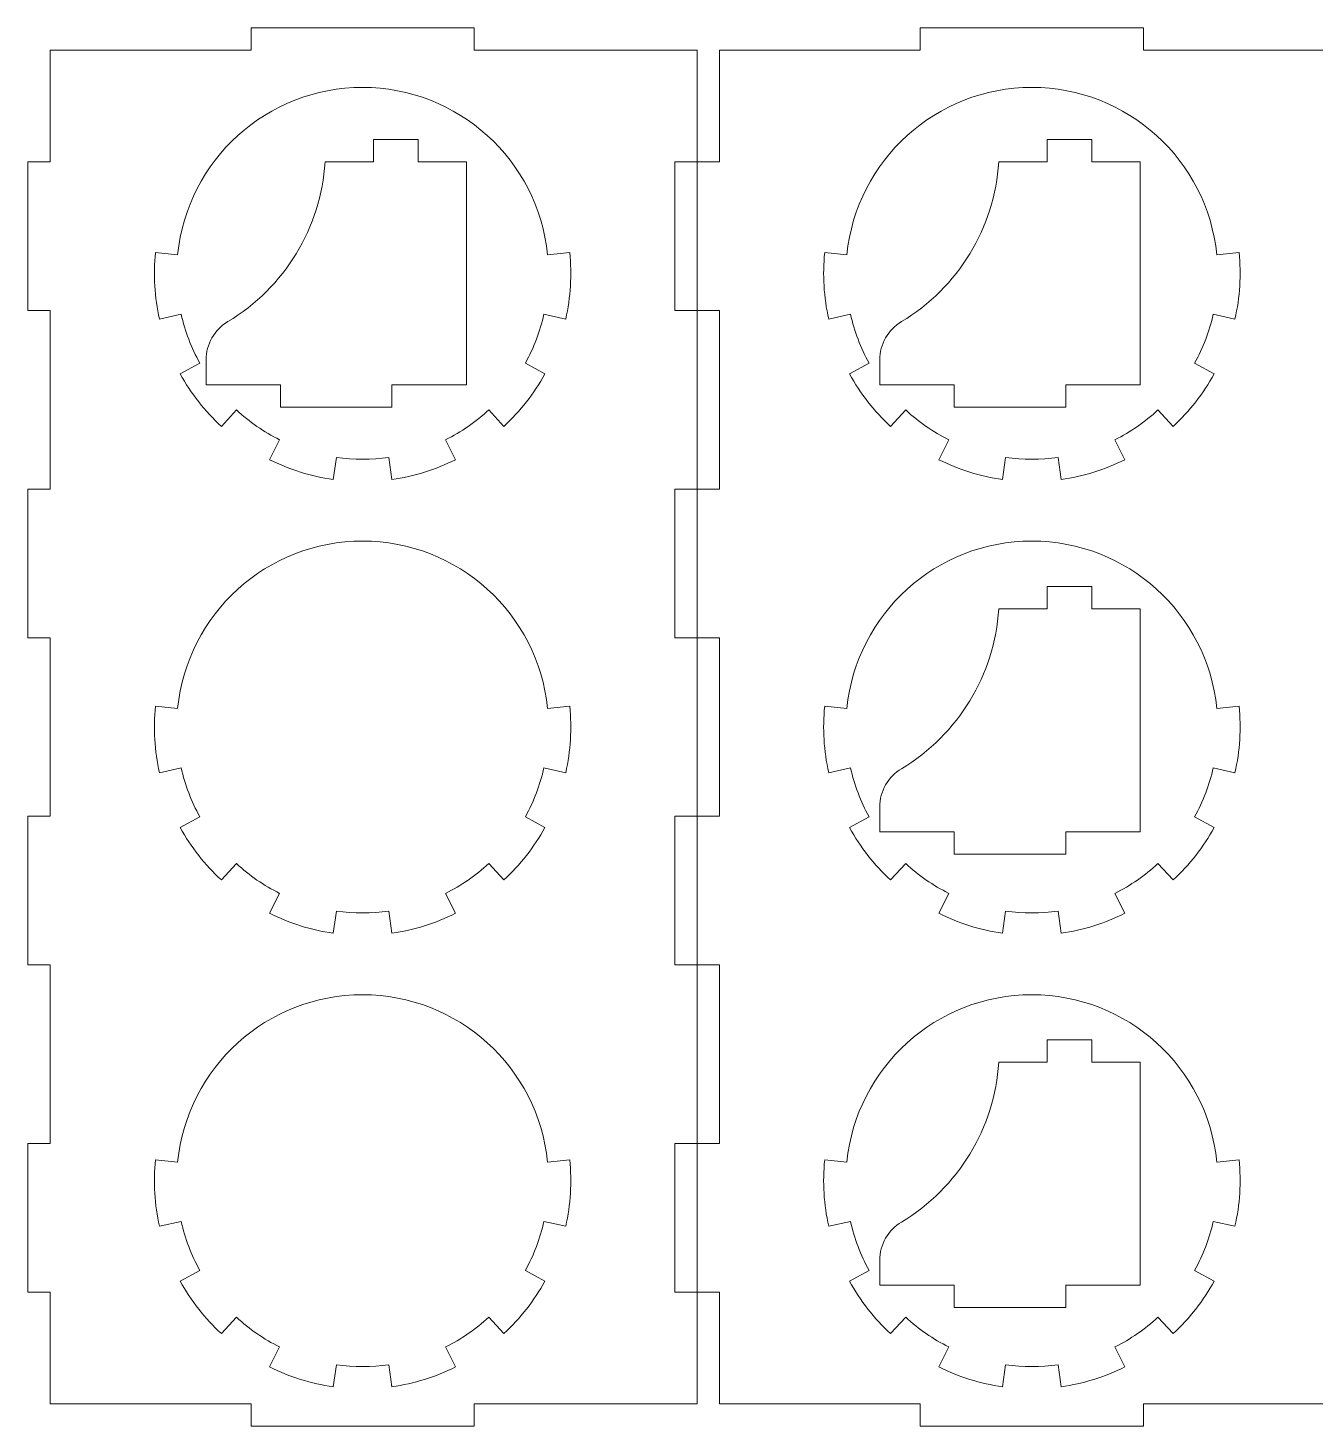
# Model space of a CAD drawing. Header units: millimetres. Extents: x -297 to 399, y -331 to 222.
# Drawn here: x -297 to -123.9, y 30.6 to 218.6 of the extents above; entities that cross this region are included whole.
import ezdxf

# ---------------------------------------------------------------- set-up
doc = ezdxf.new("R2010")
doc.units = ezdxf.units.MM
doc.header["$MEASUREMENT"] = 0
doc.layers.add('Layer 1', color=7, linetype='Continuous')

msp = doc.modelspace()

# ---------------------------------------------------------------- linework, layer by layer
at = {"layer": 'Layer 1', "color": 250, "lineweight": 20}
for points, knots in [([(-297.0028, 200.6406), (-297.0028, 200.6406), (-297.0028, 180.6406), (-297.0028, 180.6406), (-297.0028, 180.6406), (-297.0028, 180.6406), (-294.0028, 180.6406), (-294.0028, 180.6406), (-294.0028, 180.6406), (-294.0028, 180.6406), (-294.0028, 156.6406), (-294.0028, 156.6406), (-294.0028, 156.6406), (-294.0028, 156.6406), (-297.0028, 156.6406), (-297.0028, 156.6406), (-297.0028, 156.6406), (-297.0028, 156.6406), (-297.0028, 136.6406), (-297.0028, 136.6406), (-297.0028, 136.6406), (-297.0028, 136.6406), (-294.0028, 136.6406), (-294.0028, 136.6406), (-294.0028, 136.6406), (-294.0028, 136.6406), (-294.0028, 112.6406), (-294.0028, 112.6406), (-294.0028, 112.6406), (-294.0028, 112.6406), (-297.0028, 112.6406), (-297.0028, 112.6406), (-297.0028, 112.6406), (-297.0028, 112.6406), (-297.0028, 92.6406), (-297.0028, 92.6406), (-297.0028, 92.6406), (-297.0028, 92.6406), (-294.0028, 92.6406), (-294.0028, 92.6406), (-294.0028, 92.6406), (-294.0028, 92.6406), (-294.0028, 68.6406), (-294.0028, 68.6406), (-294.0028, 68.6406), (-294.0028, 68.6406), (-297.0028, 68.6406), (-297.0028, 68.6406), (-297.0028, 68.6406), (-297.0028, 68.6406), (-297.0028, 48.6406), (-297.0028, 48.6406), (-297.0028, 48.6406), (-297.0028, 48.6406), (-294.0028, 48.6406), (-294.0028, 48.6406), (-294.0028, 48.6406), (-294.0028, 48.6406), (-294.0028, 33.6406), (-294.0028, 33.6406), (-294.0028, 33.6406), (-294.0028, 33.6406), (-267.0028, 33.6406), (-267.0028, 33.6406), (-267.0028, 33.6406), (-267.0028, 33.6406), (-267.0028, 30.6406), (-267.0028, 30.6406), (-267.0028, 30.6406), (-267.0028, 30.6406), (-237.0028, 30.6406), (-237.0028, 30.6406), (-237.0028, 30.6406), (-237.0028, 30.6406), (-237.0028, 33.6406), (-237.0028, 33.6406), (-237.0028, 33.6406), (-237.0028, 33.6406), (-207.0028, 33.6406), (-207.0028, 33.6406), (-207.0028, 33.6406), (-207.0028, 33.6406), (-207.0028, 48.6406), (-207.0028, 48.6406), (-207.0028, 48.6406), (-207.0028, 48.6406), (-210.0028, 48.6406), (-210.0028, 48.6406), (-210.0028, 48.6406), (-210.0028, 48.6406), (-210.0028, 68.6406), (-210.0028, 68.6406), (-210.0028, 68.6406), (-210.0028, 68.6406), (-207.0028, 68.6406), (-207.0028, 68.6406), (-207.0028, 68.6406), (-207.0028, 68.6406), (-207.0028, 92.6406), (-207.0028, 92.6406), (-207.0028, 92.6406), (-207.0028, 92.6406), (-210.0028, 92.6406), (-210.0028, 92.6406), (-210.0028, 92.6406), (-210.0028, 92.6406), (-210.0028, 112.6406), (-210.0028, 112.6406), (-210.0028, 112.6406), (-210.0028, 112.6406), (-207.0028, 112.6406), (-207.0028, 112.6406), (-207.0028, 112.6406), (-207.0028, 112.6406), (-207.0028, 136.6406), (-207.0028, 136.6406), (-207.0028, 136.6406), (-207.0028, 136.6406), (-210.0028, 136.6406), (-210.0028, 136.6406), (-210.0028, 136.6406), (-210.0028, 136.6406), (-210.0028, 156.6406), (-210.0028, 156.6406), (-210.0028, 156.6406), (-210.0028, 156.6406), (-207.0028, 156.6406), (-207.0028, 156.6406), (-207.0028, 156.6406), (-207.0028, 156.6406), (-207.0028, 180.6406), (-207.0028, 180.6406), (-207.0028, 180.6406), (-207.0028, 180.6406), (-210.0028, 180.6406), (-210.0028, 180.6406), (-210.0028, 180.6406), (-210.0028, 180.6406), (-210.0028, 200.6406), (-210.0028, 200.6406), (-210.0028, 200.6406), (-210.0028, 200.6406), (-207.0028, 200.6406), (-207.0028, 200.6406), (-207.0028, 200.6406), (-207.0028, 200.6406), (-207.0028, 215.6406), (-207.0028, 215.6406), (-207.0028, 215.6406), (-207.0028, 215.6406), (-237.0028, 215.6406), (-237.0028, 215.6406), (-237.0028, 215.6406), (-237.0028, 215.6406), (-237.0028, 218.6406), (-237.0028, 218.6406), (-237.0028, 218.6406), (-237.0028, 218.6406), (-267.0028, 218.6406), (-267.0028, 218.6406), (-267.0028, 218.6406), (-267.0028, 218.6406), (-267.0028, 215.6406), (-267.0028, 215.6406), (-267.0028, 215.6406), (-267.0028, 215.6406), (-294.0028, 215.6406), (-294.0028, 215.6406), (-294.0028, 215.6406), (-294.0028, 215.6406), (-294.0028, 200.6406), (-294.0028, 200.6406), (-294.0028, 200.6406), (-294.0028, 200.6406), (-297.0028, 200.6406), (-297.0028, 200.6406)], [0, 0, 0, 0, 0.02222222, 0.02222222, 0.02222222, 0.02222222, 0.04444444, 0.04444444, 0.04444444, 0.04444444, 0.06666667, 0.06666667, 0.06666667, 0.06666667, 0.08888889, 0.08888889, 0.08888889, 0.08888889, 0.11111111, 0.11111111, 0.11111111, 0.11111111, 0.13333333, 0.13333333, 0.13333333, 0.13333333, 0.15555556, 0.15555556, 0.15555556, 0.15555556, 0.17777778, 0.17777778, 0.17777778, 0.17777778, 0.2, 0.2, 0.2, 0.2, 0.22222222, 0.22222222, 0.22222222, 0.22222222, 0.24444444, 0.24444444, 0.24444444, 0.24444444, 0.26666667, 0.26666667, 0.26666667, 0.26666667, 0.28888889, 0.28888889, 0.28888889, 0.28888889, 0.31111111, 0.31111111, 0.31111111, 0.31111111, 0.33333333, 0.33333333, 0.33333333, 0.33333333, 0.35555556, 0.35555556, 0.35555556, 0.35555556, 0.37777778, 0.37777778, 0.37777778, 0.37777778, 0.4, 0.4, 0.4, 0.4, 0.42222222, 0.42222222, 0.42222222, 0.42222222, 0.44444444, 0.44444444, 0.44444444, 0.44444444, 0.46666667, 0.46666667, 0.46666667, 0.46666667, 0.48888889, 0.48888889, 0.48888889, 0.48888889, 0.51111111, 0.51111111, 0.51111111, 0.51111111, 0.53333333, 0.53333333, 0.53333333, 0.53333333, 0.55555556, 0.55555556, 0.55555556, 0.55555556, 0.57777778, 0.57777778, 0.57777778, 0.57777778, 0.6, 0.6, 0.6, 0.6, 0.62222222, 0.62222222, 0.62222222, 0.62222222, 0.64444444, 0.64444444, 0.64444444, 0.64444444, 0.66666667, 0.66666667, 0.66666667, 0.66666667, 0.68888889, 0.68888889, 0.68888889, 0.68888889, 0.71111111, 0.71111111, 0.71111111, 0.71111111, 0.73333333, 0.73333333, 0.73333333, 0.73333333, 0.75555556, 0.75555556, 0.75555556, 0.75555556, 0.77777778, 0.77777778, 0.77777778, 0.77777778, 0.8, 0.8, 0.8, 0.8, 0.82222222, 0.82222222, 0.82222222, 0.82222222, 0.84444444, 0.84444444, 0.84444444, 0.84444444, 0.86666667, 0.86666667, 0.86666667, 0.86666667, 0.88888889, 0.88888889, 0.88888889, 0.88888889, 0.91111111, 0.91111111, 0.91111111, 0.91111111, 0.93333333, 0.93333333, 0.93333333, 0.93333333, 0.95555556, 0.95555556, 0.95555556, 0.95555556, 1, 1, 1, 1]), ([(-207.0028, 200.6406), (-207.0028, 200.6406), (-207.0028, 180.6406), (-207.0028, 180.6406), (-207.0028, 180.6406), (-207.0028, 180.6406), (-204.0028, 180.6406), (-204.0028, 180.6406), (-204.0028, 180.6406), (-204.0028, 180.6406), (-204.0028, 156.6406), (-204.0028, 156.6406), (-204.0028, 156.6406), (-204.0028, 156.6406), (-207.0028, 156.6406), (-207.0028, 156.6406), (-207.0028, 156.6406), (-207.0028, 156.6406), (-207.0028, 136.6406), (-207.0028, 136.6406), (-207.0028, 136.6406), (-207.0028, 136.6406), (-204.0028, 136.6406), (-204.0028, 136.6406), (-204.0028, 136.6406), (-204.0028, 136.6406), (-204.0028, 112.6406), (-204.0028, 112.6406), (-204.0028, 112.6406), (-204.0028, 112.6406), (-207.0028, 112.6406), (-207.0028, 112.6406), (-207.0028, 112.6406), (-207.0028, 112.6406), (-207.0028, 92.6406), (-207.0028, 92.6406), (-207.0028, 92.6406), (-207.0028, 92.6406), (-204.0028, 92.6406), (-204.0028, 92.6406), (-204.0028, 92.6406), (-204.0028, 92.6406), (-204.0028, 68.6406), (-204.0028, 68.6406), (-204.0028, 68.6406), (-204.0028, 68.6406), (-207.0028, 68.6406), (-207.0028, 68.6406), (-207.0028, 68.6406), (-207.0028, 68.6406), (-207.0028, 48.6406), (-207.0028, 48.6406), (-207.0028, 48.6406), (-207.0028, 48.6406), (-204.0028, 48.6406), (-204.0028, 48.6406), (-204.0028, 48.6406), (-204.0028, 48.6406), (-204.0028, 33.6406), (-204.0028, 33.6406), (-204.0028, 33.6406), (-204.0028, 33.6406), (-177.0028, 33.6406), (-177.0028, 33.6406), (-177.0028, 33.6406), (-177.0028, 33.6406), (-177.0028, 30.6406), (-177.0028, 30.6406), (-177.0028, 30.6406), (-177.0028, 30.6406), (-147.0028, 30.6406), (-147.0028, 30.6406), (-147.0028, 30.6406), (-147.0028, 30.6406), (-147.0028, 33.6406), (-147.0028, 33.6406), (-147.0028, 33.6406), (-147.0028, 33.6406), (-117.0028, 33.6406), (-117.0028, 33.6406), (-117.0028, 33.6406), (-117.0028, 33.6406), (-117.0028, 48.6406), (-117.0028, 48.6406), (-117.0028, 48.6406), (-117.0028, 48.6406), (-120.0028, 48.6406), (-120.0028, 48.6406), (-120.0028, 48.6406), (-120.0028, 48.6406), (-120.0028, 68.6406), (-120.0028, 68.6406), (-120.0028, 68.6406), (-120.0028, 68.6406), (-117.0028, 68.6406), (-117.0028, 68.6406), (-117.0028, 68.6406), (-117.0028, 68.6406), (-117.0028, 92.6406), (-117.0028, 92.6406), (-117.0028, 92.6406), (-117.0028, 92.6406), (-120.0028, 92.6406), (-120.0028, 92.6406), (-120.0028, 92.6406), (-120.0028, 92.6406), (-120.0028, 112.6406), (-120.0028, 112.6406), (-120.0028, 112.6406), (-120.0028, 112.6406), (-117.0028, 112.6406), (-117.0028, 112.6406), (-117.0028, 112.6406), (-117.0028, 112.6406), (-117.0028, 136.6406), (-117.0028, 136.6406), (-117.0028, 136.6406), (-117.0028, 136.6406), (-120.0028, 136.6406), (-120.0028, 136.6406), (-120.0028, 136.6406), (-120.0028, 136.6406), (-120.0028, 156.6406), (-120.0028, 156.6406), (-120.0028, 156.6406), (-120.0028, 156.6406), (-117.0028, 156.6406), (-117.0028, 156.6406), (-117.0028, 156.6406), (-117.0028, 156.6406), (-117.0028, 180.6406), (-117.0028, 180.6406), (-117.0028, 180.6406), (-117.0028, 180.6406), (-120.0028, 180.6406), (-120.0028, 180.6406), (-120.0028, 180.6406), (-120.0028, 180.6406), (-120.0028, 200.6406), (-120.0028, 200.6406), (-120.0028, 200.6406), (-120.0028, 200.6406), (-117.0028, 200.6406), (-117.0028, 200.6406), (-117.0028, 200.6406), (-117.0028, 200.6406), (-117.0028, 215.6406), (-117.0028, 215.6406), (-117.0028, 215.6406), (-117.0028, 215.6406), (-147.0028, 215.6406), (-147.0028, 215.6406), (-147.0028, 215.6406), (-147.0028, 215.6406), (-147.0028, 218.6406), (-147.0028, 218.6406), (-147.0028, 218.6406), (-147.0028, 218.6406), (-177.0028, 218.6406), (-177.0028, 218.6406), (-177.0028, 218.6406), (-177.0028, 218.6406), (-177.0028, 215.6406), (-177.0028, 215.6406), (-177.0028, 215.6406), (-177.0028, 215.6406), (-204.0028, 215.6406), (-204.0028, 215.6406), (-204.0028, 215.6406), (-204.0028, 215.6406), (-204.0028, 200.6406), (-204.0028, 200.6406), (-204.0028, 200.6406), (-204.0028, 200.6406), (-207.0028, 200.6406), (-207.0028, 200.6406)], [0, 0, 0, 0, 0.02222222, 0.02222222, 0.02222222, 0.02222222, 0.04444444, 0.04444444, 0.04444444, 0.04444444, 0.06666667, 0.06666667, 0.06666667, 0.06666667, 0.08888889, 0.08888889, 0.08888889, 0.08888889, 0.11111111, 0.11111111, 0.11111111, 0.11111111, 0.13333333, 0.13333333, 0.13333333, 0.13333333, 0.15555556, 0.15555556, 0.15555556, 0.15555556, 0.17777778, 0.17777778, 0.17777778, 0.17777778, 0.2, 0.2, 0.2, 0.2, 0.22222222, 0.22222222, 0.22222222, 0.22222222, 0.24444444, 0.24444444, 0.24444444, 0.24444444, 0.26666667, 0.26666667, 0.26666667, 0.26666667, 0.28888889, 0.28888889, 0.28888889, 0.28888889, 0.31111111, 0.31111111, 0.31111111, 0.31111111, 0.33333333, 0.33333333, 0.33333333, 0.33333333, 0.35555556, 0.35555556, 0.35555556, 0.35555556, 0.37777778, 0.37777778, 0.37777778, 0.37777778, 0.4, 0.4, 0.4, 0.4, 0.42222222, 0.42222222, 0.42222222, 0.42222222, 0.44444444, 0.44444444, 0.44444444, 0.44444444, 0.46666667, 0.46666667, 0.46666667, 0.46666667, 0.48888889, 0.48888889, 0.48888889, 0.48888889, 0.51111111, 0.51111111, 0.51111111, 0.51111111, 0.53333333, 0.53333333, 0.53333333, 0.53333333, 0.55555556, 0.55555556, 0.55555556, 0.55555556, 0.57777778, 0.57777778, 0.57777778, 0.57777778, 0.6, 0.6, 0.6, 0.6, 0.62222222, 0.62222222, 0.62222222, 0.62222222, 0.64444444, 0.64444444, 0.64444444, 0.64444444, 0.66666667, 0.66666667, 0.66666667, 0.66666667, 0.68888889, 0.68888889, 0.68888889, 0.68888889, 0.71111111, 0.71111111, 0.71111111, 0.71111111, 0.73333333, 0.73333333, 0.73333333, 0.73333333, 0.75555556, 0.75555556, 0.75555556, 0.75555556, 0.77777778, 0.77777778, 0.77777778, 0.77777778, 0.8, 0.8, 0.8, 0.8, 0.82222222, 0.82222222, 0.82222222, 0.82222222, 0.84444444, 0.84444444, 0.84444444, 0.84444444, 0.86666667, 0.86666667, 0.86666667, 0.86666667, 0.88888889, 0.88888889, 0.88888889, 0.88888889, 0.91111111, 0.91111111, 0.91111111, 0.91111111, 0.93333333, 0.93333333, 0.93333333, 0.93333333, 0.95555556, 0.95555556, 0.95555556, 0.95555556, 1, 1, 1, 1]), ([(-279.3205, 179.497), (-279.9801, 182.4298), (-280.1631, 185.4496), (-279.8624, 188.4406), (-279.8624, 188.4406), (-279.8624, 188.4406), (-276.8775, 188.1406), (-276.8775, 188.1406), (-276.8775, 188.1406), (-275.5936, 200.9153), (-264.8418, 210.6406), (-252.0028, 210.6406), (-252.0028, 210.6406), (-239.1638, 210.6406), (-228.412, 200.9153), (-227.1281, 188.1406), (-227.1281, 188.1406), (-227.1281, 188.1406), (-224.1431, 188.4405), (-224.1431, 188.4405), (-224.1431, 188.4405), (-223.8426, 185.4495), (-224.0256, 182.4297), (-224.6851, 179.497), (-224.6851, 179.497), (-224.6851, 179.497), (-227.612, 180.1552), (-227.612, 180.1552), (-227.612, 180.1552), (-228.1298, 177.8528), (-228.9711, 175.6352), (-230.1107, 173.5686), (-230.1107, 173.5686), (-230.1107, 173.5686), (-227.4836, 172.1199), (-227.4836, 172.1199), (-227.4836, 172.1199), (-228.9351, 169.4876), (-230.8011, 167.1062), (-233.0099, 165.0671), (-233.0099, 165.0671), (-233.0099, 165.0671), (-235.0448, 167.2714), (-235.0448, 167.2714), (-235.0448, 167.2714), (-236.7789, 165.6706), (-238.7308, 164.3234), (-240.8426, 163.2698), (-240.8426, 163.2698), (-240.8426, 163.2698), (-239.5034, 160.5853), (-239.5034, 160.5853), (-239.5034, 160.5853), (-242.1933, 159.2434), (-245.0817, 158.3434), (-248.0578, 157.9199), (-248.0578, 157.9199), (-248.0578, 157.9199), (-248.4805, 160.89), (-248.4805, 160.89), (-248.4805, 160.89), (-250.8169, 160.5575), (-253.1887, 160.5575), (-255.5251, 160.89), (-255.5251, 160.89), (-255.5251, 160.89), (-255.9478, 157.9199), (-255.9478, 157.9199), (-255.9478, 157.9199), (-258.9239, 158.3434), (-261.8123, 159.2434), (-264.5022, 160.5853), (-264.5022, 160.5853), (-264.5022, 160.5853), (-263.163, 163.2698), (-263.163, 163.2698), (-263.163, 163.2698), (-265.2748, 164.3234), (-267.2267, 165.6706), (-268.9608, 167.2714), (-268.9608, 167.2714), (-268.9608, 167.2714), (-270.9957, 165.0671), (-270.9957, 165.0671), (-270.9957, 165.0671), (-273.2045, 167.1062), (-275.0705, 169.4876), (-276.522, 172.1199), (-276.522, 172.1199), (-276.522, 172.1199), (-273.8949, 173.5686), (-273.8949, 173.5686), (-273.8949, 173.5686), (-275.0345, 175.6352), (-275.8758, 177.8528), (-276.3936, 180.1552), (-276.3936, 180.1552), (-276.3936, 180.1552), (-279.3205, 179.497), (-279.3205, 179.497)], [0, 0, 0, 0, 0.03846154, 0.03846154, 0.03846154, 0.03846154, 0.07692308, 0.07692308, 0.07692308, 0.07692308, 0.11538462, 0.11538462, 0.11538462, 0.11538462, 0.15384615, 0.15384615, 0.15384615, 0.15384615, 0.19230769, 0.19230769, 0.19230769, 0.19230769, 0.23076923, 0.23076923, 0.23076923, 0.23076923, 0.26923077, 0.26923077, 0.26923077, 0.26923077, 0.30769231, 0.30769231, 0.30769231, 0.30769231, 0.34615385, 0.34615385, 0.34615385, 0.34615385, 0.38461538, 0.38461538, 0.38461538, 0.38461538, 0.42307692, 0.42307692, 0.42307692, 0.42307692, 0.46153846, 0.46153846, 0.46153846, 0.46153846, 0.5, 0.5, 0.5, 0.5, 0.53846154, 0.53846154, 0.53846154, 0.53846154, 0.57692308, 0.57692308, 0.57692308, 0.57692308, 0.61538462, 0.61538462, 0.61538462, 0.61538462, 0.65384615, 0.65384615, 0.65384615, 0.65384615, 0.69230769, 0.69230769, 0.69230769, 0.69230769, 0.73076923, 0.73076923, 0.73076923, 0.73076923, 0.76923077, 0.76923077, 0.76923077, 0.76923077, 0.80769231, 0.80769231, 0.80769231, 0.80769231, 0.84615385, 0.84615385, 0.84615385, 0.84615385, 0.88461538, 0.88461538, 0.88461538, 0.88461538, 0.92307692, 0.92307692, 0.92307692, 0.92307692, 1, 1, 1, 1]), ([(-189.3205, 179.497), (-189.9801, 182.4298), (-190.1631, 185.4496), (-189.8624, 188.4406), (-189.8624, 188.4406), (-189.8624, 188.4406), (-186.8775, 188.1406), (-186.8775, 188.1406), (-186.8775, 188.1406), (-185.5936, 200.9153), (-174.8418, 210.6406), (-162.0028, 210.6406), (-162.0028, 210.6406), (-149.1638, 210.6406), (-138.412, 200.9153), (-137.1281, 188.1406), (-137.1281, 188.1406), (-137.1281, 188.1406), (-134.1431, 188.4405), (-134.1431, 188.4405), (-134.1431, 188.4405), (-133.8426, 185.4495), (-134.0256, 182.4297), (-134.6851, 179.497), (-134.6851, 179.497), (-134.6851, 179.497), (-137.612, 180.1552), (-137.612, 180.1552), (-137.612, 180.1552), (-138.1298, 177.8528), (-138.9711, 175.6352), (-140.1107, 173.5686), (-140.1107, 173.5686), (-140.1107, 173.5686), (-137.4836, 172.1199), (-137.4836, 172.1199), (-137.4836, 172.1199), (-138.9351, 169.4876), (-140.8011, 167.1062), (-143.0099, 165.0671), (-143.0099, 165.0671), (-143.0099, 165.0671), (-145.0448, 167.2714), (-145.0448, 167.2714), (-145.0448, 167.2714), (-146.7789, 165.6706), (-148.7308, 164.3234), (-150.8426, 163.2698), (-150.8426, 163.2698), (-150.8426, 163.2698), (-149.5034, 160.5853), (-149.5034, 160.5853), (-149.5034, 160.5853), (-152.1933, 159.2434), (-155.0817, 158.3434), (-158.0578, 157.9199), (-158.0578, 157.9199), (-158.0578, 157.9199), (-158.4805, 160.89), (-158.4805, 160.89), (-158.4805, 160.89), (-160.8169, 160.5575), (-163.1887, 160.5575), (-165.5251, 160.89), (-165.5251, 160.89), (-165.5251, 160.89), (-165.9478, 157.9199), (-165.9478, 157.9199), (-165.9478, 157.9199), (-168.9239, 158.3434), (-171.8123, 159.2434), (-174.5022, 160.5853), (-174.5022, 160.5853), (-174.5022, 160.5853), (-173.163, 163.2698), (-173.163, 163.2698), (-173.163, 163.2698), (-175.2748, 164.3234), (-177.2267, 165.6706), (-178.9608, 167.2714), (-178.9608, 167.2714), (-178.9608, 167.2714), (-180.9957, 165.0671), (-180.9957, 165.0671), (-180.9957, 165.0671), (-183.2045, 167.1062), (-185.0705, 169.4876), (-186.522, 172.1199), (-186.522, 172.1199), (-186.522, 172.1199), (-183.8949, 173.5686), (-183.8949, 173.5686), (-183.8949, 173.5686), (-185.0345, 175.6352), (-185.8758, 177.8528), (-186.3936, 180.1552), (-186.3936, 180.1552), (-186.3936, 180.1552), (-189.3205, 179.497), (-189.3205, 179.497)], [0, 0, 0, 0, 0.03846154, 0.03846154, 0.03846154, 0.03846154, 0.07692308, 0.07692308, 0.07692308, 0.07692308, 0.11538462, 0.11538462, 0.11538462, 0.11538462, 0.15384615, 0.15384615, 0.15384615, 0.15384615, 0.19230769, 0.19230769, 0.19230769, 0.19230769, 0.23076923, 0.23076923, 0.23076923, 0.23076923, 0.26923077, 0.26923077, 0.26923077, 0.26923077, 0.30769231, 0.30769231, 0.30769231, 0.30769231, 0.34615385, 0.34615385, 0.34615385, 0.34615385, 0.38461538, 0.38461538, 0.38461538, 0.38461538, 0.42307692, 0.42307692, 0.42307692, 0.42307692, 0.46153846, 0.46153846, 0.46153846, 0.46153846, 0.5, 0.5, 0.5, 0.5, 0.53846154, 0.53846154, 0.53846154, 0.53846154, 0.57692308, 0.57692308, 0.57692308, 0.57692308, 0.61538462, 0.61538462, 0.61538462, 0.61538462, 0.65384615, 0.65384615, 0.65384615, 0.65384615, 0.69230769, 0.69230769, 0.69230769, 0.69230769, 0.73076923, 0.73076923, 0.73076923, 0.73076923, 0.76923077, 0.76923077, 0.76923077, 0.76923077, 0.80769231, 0.80769231, 0.80769231, 0.80769231, 0.84615385, 0.84615385, 0.84615385, 0.84615385, 0.88461538, 0.88461538, 0.88461538, 0.88461538, 0.92307692, 0.92307692, 0.92307692, 0.92307692, 1, 1, 1, 1]), ([(-270.1295, 179.1503), (-271.9399, 178.0667), (-273.0481, 176.1119), (-273.0481, 174.002), (-273.0481, 174.002), (-273.0481, 174.002), (-273.0481, 170.6367), (-273.0481, 170.6367), (-273.0481, 170.6367), (-273.0481, 170.6367), (-263.0481, 170.6367), (-263.0481, 170.6367), (-263.0481, 170.6367), (-263.0481, 170.6367), (-263.0481, 167.6367), (-263.0481, 167.6367), (-263.0481, 167.6367), (-263.0481, 167.6367), (-248.0481, 167.6367), (-248.0481, 167.6367), (-248.0481, 167.6367), (-248.0481, 167.6367), (-248.0481, 170.6367), (-248.0481, 170.6367), (-248.0481, 170.6367), (-248.0481, 170.6367), (-238.0481, 170.6367), (-238.0481, 170.6367), (-238.0481, 170.6367), (-238.0481, 170.6367), (-238.0481, 200.6367), (-238.0481, 200.6367), (-238.0481, 200.6367), (-238.0481, 200.6367), (-244.5481, 200.6367), (-244.5481, 200.6367), (-244.5481, 200.6367), (-244.5481, 200.6367), (-244.5481, 203.6367), (-244.5481, 203.6367), (-244.5481, 203.6367), (-244.5481, 203.6367), (-250.5481, 203.6367), (-250.5481, 203.6367), (-250.5481, 203.6367), (-250.5481, 203.6367), (-250.5481, 200.6367), (-250.5481, 200.6367), (-250.5481, 200.6367), (-250.5481, 200.6367), (-257.0481, 200.6367), (-257.0481, 200.6367), (-257.0481, 200.6367), (-257.602, 191.7567), (-262.4952, 183.7196), (-270.1295, 179.1503)], [0, 0, 0, 0, 0.06666667, 0.06666667, 0.06666667, 0.06666667, 0.13333333, 0.13333333, 0.13333333, 0.13333333, 0.2, 0.2, 0.2, 0.2, 0.26666667, 0.26666667, 0.26666667, 0.26666667, 0.33333333, 0.33333333, 0.33333333, 0.33333333, 0.4, 0.4, 0.4, 0.4, 0.46666667, 0.46666667, 0.46666667, 0.46666667, 0.53333333, 0.53333333, 0.53333333, 0.53333333, 0.6, 0.6, 0.6, 0.6, 0.66666667, 0.66666667, 0.66666667, 0.66666667, 0.73333333, 0.73333333, 0.73333333, 0.73333333, 0.8, 0.8, 0.8, 0.8, 0.86666667, 0.86666667, 0.86666667, 0.86666667, 1, 1, 1, 1]), ([(-179.5362, 179.1503), (-181.3466, 178.0667), (-182.4548, 176.1119), (-182.4548, 174.002), (-182.4548, 174.002), (-182.4548, 174.002), (-182.4548, 170.6367), (-182.4548, 170.6367), (-182.4548, 170.6367), (-182.4548, 170.6367), (-172.4548, 170.6367), (-172.4548, 170.6367), (-172.4548, 170.6367), (-172.4548, 170.6367), (-172.4548, 167.6367), (-172.4548, 167.6367), (-172.4548, 167.6367), (-172.4548, 167.6367), (-157.4548, 167.6367), (-157.4548, 167.6367), (-157.4548, 167.6367), (-157.4548, 167.6367), (-157.4548, 170.6367), (-157.4548, 170.6367), (-157.4548, 170.6367), (-157.4548, 170.6367), (-147.4548, 170.6367), (-147.4548, 170.6367), (-147.4548, 170.6367), (-147.4548, 170.6367), (-147.4548, 200.6367), (-147.4548, 200.6367), (-147.4548, 200.6367), (-147.4548, 200.6367), (-153.9548, 200.6367), (-153.9548, 200.6367), (-153.9548, 200.6367), (-153.9548, 200.6367), (-153.9548, 203.6367), (-153.9548, 203.6367), (-153.9548, 203.6367), (-153.9548, 203.6367), (-159.9548, 203.6367), (-159.9548, 203.6367), (-159.9548, 203.6367), (-159.9548, 203.6367), (-159.9548, 200.6367), (-159.9548, 200.6367), (-159.9548, 200.6367), (-159.9548, 200.6367), (-166.4548, 200.6367), (-166.4548, 200.6367), (-166.4548, 200.6367), (-167.0087, 191.7567), (-171.9019, 183.7196), (-179.5362, 179.1503)], [0, 0, 0, 0, 0.06666667, 0.06666667, 0.06666667, 0.06666667, 0.13333333, 0.13333333, 0.13333333, 0.13333333, 0.2, 0.2, 0.2, 0.2, 0.26666667, 0.26666667, 0.26666667, 0.26666667, 0.33333333, 0.33333333, 0.33333333, 0.33333333, 0.4, 0.4, 0.4, 0.4, 0.46666667, 0.46666667, 0.46666667, 0.46666667, 0.53333333, 0.53333333, 0.53333333, 0.53333333, 0.6, 0.6, 0.6, 0.6, 0.66666667, 0.66666667, 0.66666667, 0.66666667, 0.73333333, 0.73333333, 0.73333333, 0.73333333, 0.8, 0.8, 0.8, 0.8, 0.86666667, 0.86666667, 0.86666667, 0.86666667, 1, 1, 1, 1]), ([(-279.3205, 118.497), (-279.9801, 121.4298), (-280.1631, 124.4496), (-279.8624, 127.4406), (-279.8624, 127.4406), (-279.8624, 127.4406), (-276.8775, 127.1406), (-276.8775, 127.1406), (-276.8775, 127.1406), (-275.5936, 139.9153), (-264.8418, 149.6406), (-252.0028, 149.6406), (-252.0028, 149.6406), (-239.1638, 149.6406), (-228.412, 139.9153), (-227.1281, 127.1406), (-227.1281, 127.1406), (-227.1281, 127.1406), (-224.1431, 127.4405), (-224.1431, 127.4405), (-224.1431, 127.4405), (-223.8426, 124.4495), (-224.0256, 121.4297), (-224.6851, 118.497), (-224.6851, 118.497), (-224.6851, 118.497), (-227.612, 119.1552), (-227.612, 119.1552), (-227.612, 119.1552), (-228.1298, 116.8528), (-228.9711, 114.6352), (-230.1107, 112.5686), (-230.1107, 112.5686), (-230.1107, 112.5686), (-227.4836, 111.1199), (-227.4836, 111.1199), (-227.4836, 111.1199), (-228.9351, 108.4876), (-230.8011, 106.1062), (-233.0099, 104.0671), (-233.0099, 104.0671), (-233.0099, 104.0671), (-235.0448, 106.2714), (-235.0448, 106.2714), (-235.0448, 106.2714), (-236.7789, 104.6706), (-238.7308, 103.3234), (-240.8426, 102.2698), (-240.8426, 102.2698), (-240.8426, 102.2698), (-239.5034, 99.5853), (-239.5034, 99.5853), (-239.5034, 99.5853), (-242.1933, 98.2434), (-245.0817, 97.3434), (-248.0578, 96.9199), (-248.0578, 96.9199), (-248.0578, 96.9199), (-248.4805, 99.89), (-248.4805, 99.89), (-248.4805, 99.89), (-250.8169, 99.5575), (-253.1887, 99.5575), (-255.5251, 99.89), (-255.5251, 99.89), (-255.5251, 99.89), (-255.9478, 96.9199), (-255.9478, 96.9199), (-255.9478, 96.9199), (-258.9239, 97.3434), (-261.8123, 98.2434), (-264.5022, 99.5853), (-264.5022, 99.5853), (-264.5022, 99.5853), (-263.163, 102.2698), (-263.163, 102.2698), (-263.163, 102.2698), (-265.2748, 103.3234), (-267.2267, 104.6706), (-268.9608, 106.2714), (-268.9608, 106.2714), (-268.9608, 106.2714), (-270.9957, 104.0671), (-270.9957, 104.0671), (-270.9957, 104.0671), (-273.2045, 106.1062), (-275.0705, 108.4876), (-276.522, 111.1199), (-276.522, 111.1199), (-276.522, 111.1199), (-273.8949, 112.5686), (-273.8949, 112.5686), (-273.8949, 112.5686), (-275.0345, 114.6352), (-275.8758, 116.8528), (-276.3936, 119.1552), (-276.3936, 119.1552), (-276.3936, 119.1552), (-279.3205, 118.497), (-279.3205, 118.497)], [0, 0, 0, 0, 0.03846154, 0.03846154, 0.03846154, 0.03846154, 0.07692308, 0.07692308, 0.07692308, 0.07692308, 0.11538462, 0.11538462, 0.11538462, 0.11538462, 0.15384615, 0.15384615, 0.15384615, 0.15384615, 0.19230769, 0.19230769, 0.19230769, 0.19230769, 0.23076923, 0.23076923, 0.23076923, 0.23076923, 0.26923077, 0.26923077, 0.26923077, 0.26923077, 0.30769231, 0.30769231, 0.30769231, 0.30769231, 0.34615385, 0.34615385, 0.34615385, 0.34615385, 0.38461538, 0.38461538, 0.38461538, 0.38461538, 0.42307692, 0.42307692, 0.42307692, 0.42307692, 0.46153846, 0.46153846, 0.46153846, 0.46153846, 0.5, 0.5, 0.5, 0.5, 0.53846154, 0.53846154, 0.53846154, 0.53846154, 0.57692308, 0.57692308, 0.57692308, 0.57692308, 0.61538462, 0.61538462, 0.61538462, 0.61538462, 0.65384615, 0.65384615, 0.65384615, 0.65384615, 0.69230769, 0.69230769, 0.69230769, 0.69230769, 0.73076923, 0.73076923, 0.73076923, 0.73076923, 0.76923077, 0.76923077, 0.76923077, 0.76923077, 0.80769231, 0.80769231, 0.80769231, 0.80769231, 0.84615385, 0.84615385, 0.84615385, 0.84615385, 0.88461538, 0.88461538, 0.88461538, 0.88461538, 0.92307692, 0.92307692, 0.92307692, 0.92307692, 1, 1, 1, 1]), ([(-189.3205, 118.497), (-189.9801, 121.4298), (-190.1631, 124.4496), (-189.8624, 127.4406), (-189.8624, 127.4406), (-189.8624, 127.4406), (-186.8775, 127.1406), (-186.8775, 127.1406), (-186.8775, 127.1406), (-185.5936, 139.9153), (-174.8418, 149.6406), (-162.0028, 149.6406), (-162.0028, 149.6406), (-149.1638, 149.6406), (-138.412, 139.9153), (-137.1281, 127.1406), (-137.1281, 127.1406), (-137.1281, 127.1406), (-134.1431, 127.4405), (-134.1431, 127.4405), (-134.1431, 127.4405), (-133.8426, 124.4495), (-134.0256, 121.4297), (-134.6851, 118.497), (-134.6851, 118.497), (-134.6851, 118.497), (-137.612, 119.1552), (-137.612, 119.1552), (-137.612, 119.1552), (-138.1298, 116.8528), (-138.9711, 114.6352), (-140.1107, 112.5686), (-140.1107, 112.5686), (-140.1107, 112.5686), (-137.4836, 111.1199), (-137.4836, 111.1199), (-137.4836, 111.1199), (-138.9351, 108.4876), (-140.8011, 106.1062), (-143.0099, 104.0671), (-143.0099, 104.0671), (-143.0099, 104.0671), (-145.0448, 106.2714), (-145.0448, 106.2714), (-145.0448, 106.2714), (-146.7789, 104.6706), (-148.7308, 103.3234), (-150.8426, 102.2698), (-150.8426, 102.2698), (-150.8426, 102.2698), (-149.5034, 99.5853), (-149.5034, 99.5853), (-149.5034, 99.5853), (-152.1933, 98.2434), (-155.0817, 97.3434), (-158.0578, 96.9199), (-158.0578, 96.9199), (-158.0578, 96.9199), (-158.4805, 99.89), (-158.4805, 99.89), (-158.4805, 99.89), (-160.8169, 99.5575), (-163.1887, 99.5575), (-165.5251, 99.89), (-165.5251, 99.89), (-165.5251, 99.89), (-165.9478, 96.9199), (-165.9478, 96.9199), (-165.9478, 96.9199), (-168.9239, 97.3434), (-171.8123, 98.2434), (-174.5022, 99.5853), (-174.5022, 99.5853), (-174.5022, 99.5853), (-173.163, 102.2698), (-173.163, 102.2698), (-173.163, 102.2698), (-175.2748, 103.3234), (-177.2267, 104.6706), (-178.9608, 106.2714), (-178.9608, 106.2714), (-178.9608, 106.2714), (-180.9957, 104.0671), (-180.9957, 104.0671), (-180.9957, 104.0671), (-183.2045, 106.1062), (-185.0705, 108.4876), (-186.522, 111.1199), (-186.522, 111.1199), (-186.522, 111.1199), (-183.8949, 112.5686), (-183.8949, 112.5686), (-183.8949, 112.5686), (-185.0345, 114.6352), (-185.8758, 116.8528), (-186.3936, 119.1552), (-186.3936, 119.1552), (-186.3936, 119.1552), (-189.3205, 118.497), (-189.3205, 118.497)], [0, 0, 0, 0, 0.03846154, 0.03846154, 0.03846154, 0.03846154, 0.07692308, 0.07692308, 0.07692308, 0.07692308, 0.11538462, 0.11538462, 0.11538462, 0.11538462, 0.15384615, 0.15384615, 0.15384615, 0.15384615, 0.19230769, 0.19230769, 0.19230769, 0.19230769, 0.23076923, 0.23076923, 0.23076923, 0.23076923, 0.26923077, 0.26923077, 0.26923077, 0.26923077, 0.30769231, 0.30769231, 0.30769231, 0.30769231, 0.34615385, 0.34615385, 0.34615385, 0.34615385, 0.38461538, 0.38461538, 0.38461538, 0.38461538, 0.42307692, 0.42307692, 0.42307692, 0.42307692, 0.46153846, 0.46153846, 0.46153846, 0.46153846, 0.5, 0.5, 0.5, 0.5, 0.53846154, 0.53846154, 0.53846154, 0.53846154, 0.57692308, 0.57692308, 0.57692308, 0.57692308, 0.61538462, 0.61538462, 0.61538462, 0.61538462, 0.65384615, 0.65384615, 0.65384615, 0.65384615, 0.69230769, 0.69230769, 0.69230769, 0.69230769, 0.73076923, 0.73076923, 0.73076923, 0.73076923, 0.76923077, 0.76923077, 0.76923077, 0.76923077, 0.80769231, 0.80769231, 0.80769231, 0.80769231, 0.84615385, 0.84615385, 0.84615385, 0.84615385, 0.88461538, 0.88461538, 0.88461538, 0.88461538, 0.92307692, 0.92307692, 0.92307692, 0.92307692, 1, 1, 1, 1]), ([(-179.5362, 119.0371), (-181.3466, 117.9535), (-182.4548, 115.9987), (-182.4548, 113.8888), (-182.4548, 113.8888), (-182.4548, 113.8888), (-182.4548, 110.5235), (-182.4548, 110.5235), (-182.4548, 110.5235), (-182.4548, 110.5235), (-172.4548, 110.5235), (-172.4548, 110.5235), (-172.4548, 110.5235), (-172.4548, 110.5235), (-172.4548, 107.5235), (-172.4548, 107.5235), (-172.4548, 107.5235), (-172.4548, 107.5235), (-157.4548, 107.5235), (-157.4548, 107.5235), (-157.4548, 107.5235), (-157.4548, 107.5235), (-157.4548, 110.5235), (-157.4548, 110.5235), (-157.4548, 110.5235), (-157.4548, 110.5235), (-147.4548, 110.5235), (-147.4548, 110.5235), (-147.4548, 110.5235), (-147.4548, 110.5235), (-147.4548, 140.5235), (-147.4548, 140.5235), (-147.4548, 140.5235), (-147.4548, 140.5235), (-153.9548, 140.5235), (-153.9548, 140.5235), (-153.9548, 140.5235), (-153.9548, 140.5235), (-153.9548, 143.5235), (-153.9548, 143.5235), (-153.9548, 143.5235), (-153.9548, 143.5235), (-159.9548, 143.5235), (-159.9548, 143.5235), (-159.9548, 143.5235), (-159.9548, 143.5235), (-159.9548, 140.5235), (-159.9548, 140.5235), (-159.9548, 140.5235), (-159.9548, 140.5235), (-166.4548, 140.5235), (-166.4548, 140.5235), (-166.4548, 140.5235), (-167.0087, 131.6435), (-171.9019, 123.6064), (-179.5362, 119.0371)], [0, 0, 0, 0, 0.06666667, 0.06666667, 0.06666667, 0.06666667, 0.13333333, 0.13333333, 0.13333333, 0.13333333, 0.2, 0.2, 0.2, 0.2, 0.26666667, 0.26666667, 0.26666667, 0.26666667, 0.33333333, 0.33333333, 0.33333333, 0.33333333, 0.4, 0.4, 0.4, 0.4, 0.46666667, 0.46666667, 0.46666667, 0.46666667, 0.53333333, 0.53333333, 0.53333333, 0.53333333, 0.6, 0.6, 0.6, 0.6, 0.66666667, 0.66666667, 0.66666667, 0.66666667, 0.73333333, 0.73333333, 0.73333333, 0.73333333, 0.8, 0.8, 0.8, 0.8, 0.86666667, 0.86666667, 0.86666667, 0.86666667, 1, 1, 1, 1]), ([(-279.3205, 57.497), (-279.9801, 60.4298), (-280.1631, 63.4496), (-279.8624, 66.4406), (-279.8624, 66.4406), (-279.8624, 66.4406), (-276.8775, 66.1406), (-276.8775, 66.1406), (-276.8775, 66.1406), (-275.5936, 78.9153), (-264.8418, 88.6406), (-252.0028, 88.6406), (-252.0028, 88.6406), (-239.1638, 88.6406), (-228.412, 78.9153), (-227.1281, 66.1406), (-227.1281, 66.1406), (-227.1281, 66.1406), (-224.1431, 66.4405), (-224.1431, 66.4405), (-224.1431, 66.4405), (-223.8426, 63.4495), (-224.0256, 60.4297), (-224.6851, 57.497), (-224.6851, 57.497), (-224.6851, 57.497), (-227.612, 58.1552), (-227.612, 58.1552), (-227.612, 58.1552), (-228.1298, 55.8528), (-228.9711, 53.6352), (-230.1107, 51.5686), (-230.1107, 51.5686), (-230.1107, 51.5686), (-227.4836, 50.1199), (-227.4836, 50.1199), (-227.4836, 50.1199), (-228.9351, 47.4876), (-230.8011, 45.1062), (-233.0099, 43.0671), (-233.0099, 43.0671), (-233.0099, 43.0671), (-235.0448, 45.2714), (-235.0448, 45.2714), (-235.0448, 45.2714), (-236.7789, 43.6706), (-238.7308, 42.3234), (-240.8426, 41.2698), (-240.8426, 41.2698), (-240.8426, 41.2698), (-239.5034, 38.5853), (-239.5034, 38.5853), (-239.5034, 38.5853), (-242.1933, 37.2434), (-245.0817, 36.3434), (-248.0578, 35.9199), (-248.0578, 35.9199), (-248.0578, 35.9199), (-248.4805, 38.89), (-248.4805, 38.89), (-248.4805, 38.89), (-250.8169, 38.5575), (-253.1887, 38.5575), (-255.5251, 38.89), (-255.5251, 38.89), (-255.5251, 38.89), (-255.9478, 35.9199), (-255.9478, 35.9199), (-255.9478, 35.9199), (-258.9239, 36.3434), (-261.8123, 37.2434), (-264.5022, 38.5853), (-264.5022, 38.5853), (-264.5022, 38.5853), (-263.163, 41.2698), (-263.163, 41.2698), (-263.163, 41.2698), (-265.2748, 42.3234), (-267.2267, 43.6706), (-268.9608, 45.2714), (-268.9608, 45.2714), (-268.9608, 45.2714), (-270.9957, 43.0671), (-270.9957, 43.0671), (-270.9957, 43.0671), (-273.2045, 45.1062), (-275.0705, 47.4876), (-276.522, 50.1199), (-276.522, 50.1199), (-276.522, 50.1199), (-273.8949, 51.5686), (-273.8949, 51.5686), (-273.8949, 51.5686), (-275.0345, 53.6352), (-275.8758, 55.8528), (-276.3936, 58.1552), (-276.3936, 58.1552), (-276.3936, 58.1552), (-279.3205, 57.497), (-279.3205, 57.497)], [0, 0, 0, 0, 0.03846154, 0.03846154, 0.03846154, 0.03846154, 0.07692308, 0.07692308, 0.07692308, 0.07692308, 0.11538462, 0.11538462, 0.11538462, 0.11538462, 0.15384615, 0.15384615, 0.15384615, 0.15384615, 0.19230769, 0.19230769, 0.19230769, 0.19230769, 0.23076923, 0.23076923, 0.23076923, 0.23076923, 0.26923077, 0.26923077, 0.26923077, 0.26923077, 0.30769231, 0.30769231, 0.30769231, 0.30769231, 0.34615385, 0.34615385, 0.34615385, 0.34615385, 0.38461538, 0.38461538, 0.38461538, 0.38461538, 0.42307692, 0.42307692, 0.42307692, 0.42307692, 0.46153846, 0.46153846, 0.46153846, 0.46153846, 0.5, 0.5, 0.5, 0.5, 0.53846154, 0.53846154, 0.53846154, 0.53846154, 0.57692308, 0.57692308, 0.57692308, 0.57692308, 0.61538462, 0.61538462, 0.61538462, 0.61538462, 0.65384615, 0.65384615, 0.65384615, 0.65384615, 0.69230769, 0.69230769, 0.69230769, 0.69230769, 0.73076923, 0.73076923, 0.73076923, 0.73076923, 0.76923077, 0.76923077, 0.76923077, 0.76923077, 0.80769231, 0.80769231, 0.80769231, 0.80769231, 0.84615385, 0.84615385, 0.84615385, 0.84615385, 0.88461538, 0.88461538, 0.88461538, 0.88461538, 0.92307692, 0.92307692, 0.92307692, 0.92307692, 1, 1, 1, 1]), ([(-189.3205, 57.497), (-189.9801, 60.4298), (-190.1631, 63.4496), (-189.8624, 66.4406), (-189.8624, 66.4406), (-189.8624, 66.4406), (-186.8775, 66.1406), (-186.8775, 66.1406), (-186.8775, 66.1406), (-185.5936, 78.9153), (-174.8418, 88.6406), (-162.0028, 88.6406), (-162.0028, 88.6406), (-149.1638, 88.6406), (-138.412, 78.9153), (-137.1281, 66.1406), (-137.1281, 66.1406), (-137.1281, 66.1406), (-134.1431, 66.4405), (-134.1431, 66.4405), (-134.1431, 66.4405), (-133.8426, 63.4495), (-134.0256, 60.4297), (-134.6851, 57.497), (-134.6851, 57.497), (-134.6851, 57.497), (-137.612, 58.1552), (-137.612, 58.1552), (-137.612, 58.1552), (-138.1298, 55.8528), (-138.9711, 53.6352), (-140.1107, 51.5686), (-140.1107, 51.5686), (-140.1107, 51.5686), (-137.4836, 50.1199), (-137.4836, 50.1199), (-137.4836, 50.1199), (-138.9351, 47.4876), (-140.8011, 45.1062), (-143.0099, 43.0671), (-143.0099, 43.0671), (-143.0099, 43.0671), (-145.0448, 45.2714), (-145.0448, 45.2714), (-145.0448, 45.2714), (-146.7789, 43.6706), (-148.7308, 42.3234), (-150.8426, 41.2698), (-150.8426, 41.2698), (-150.8426, 41.2698), (-149.5034, 38.5853), (-149.5034, 38.5853), (-149.5034, 38.5853), (-152.1933, 37.2434), (-155.0817, 36.3434), (-158.0578, 35.9199), (-158.0578, 35.9199), (-158.0578, 35.9199), (-158.4805, 38.89), (-158.4805, 38.89), (-158.4805, 38.89), (-160.8169, 38.5575), (-163.1887, 38.5575), (-165.5251, 38.89), (-165.5251, 38.89), (-165.5251, 38.89), (-165.9478, 35.9199), (-165.9478, 35.9199), (-165.9478, 35.9199), (-168.9239, 36.3434), (-171.8123, 37.2434), (-174.5022, 38.5853), (-174.5022, 38.5853), (-174.5022, 38.5853), (-173.163, 41.2698), (-173.163, 41.2698), (-173.163, 41.2698), (-175.2748, 42.3234), (-177.2267, 43.6706), (-178.9608, 45.2714), (-178.9608, 45.2714), (-178.9608, 45.2714), (-180.9957, 43.0671), (-180.9957, 43.0671), (-180.9957, 43.0671), (-183.2045, 45.1062), (-185.0705, 47.4876), (-186.522, 50.1199), (-186.522, 50.1199), (-186.522, 50.1199), (-183.8949, 51.5686), (-183.8949, 51.5686), (-183.8949, 51.5686), (-185.0345, 53.6352), (-185.8758, 55.8528), (-186.3936, 58.1552), (-186.3936, 58.1552), (-186.3936, 58.1552), (-189.3205, 57.497), (-189.3205, 57.497)], [0, 0, 0, 0, 0.03846154, 0.03846154, 0.03846154, 0.03846154, 0.07692308, 0.07692308, 0.07692308, 0.07692308, 0.11538462, 0.11538462, 0.11538462, 0.11538462, 0.15384615, 0.15384615, 0.15384615, 0.15384615, 0.19230769, 0.19230769, 0.19230769, 0.19230769, 0.23076923, 0.23076923, 0.23076923, 0.23076923, 0.26923077, 0.26923077, 0.26923077, 0.26923077, 0.30769231, 0.30769231, 0.30769231, 0.30769231, 0.34615385, 0.34615385, 0.34615385, 0.34615385, 0.38461538, 0.38461538, 0.38461538, 0.38461538, 0.42307692, 0.42307692, 0.42307692, 0.42307692, 0.46153846, 0.46153846, 0.46153846, 0.46153846, 0.5, 0.5, 0.5, 0.5, 0.53846154, 0.53846154, 0.53846154, 0.53846154, 0.57692308, 0.57692308, 0.57692308, 0.57692308, 0.61538462, 0.61538462, 0.61538462, 0.61538462, 0.65384615, 0.65384615, 0.65384615, 0.65384615, 0.69230769, 0.69230769, 0.69230769, 0.69230769, 0.73076923, 0.73076923, 0.73076923, 0.73076923, 0.76923077, 0.76923077, 0.76923077, 0.76923077, 0.80769231, 0.80769231, 0.80769231, 0.80769231, 0.84615385, 0.84615385, 0.84615385, 0.84615385, 0.88461538, 0.88461538, 0.88461538, 0.88461538, 0.92307692, 0.92307692, 0.92307692, 0.92307692, 1, 1, 1, 1]), ([(-179.5362, 58.0769), (-181.3466, 56.9933), (-182.4548, 55.0385), (-182.4548, 52.9286), (-182.4548, 52.9286), (-182.4548, 52.9286), (-182.4548, 49.5633), (-182.4548, 49.5633), (-182.4548, 49.5633), (-182.4548, 49.5633), (-172.4548, 49.5633), (-172.4548, 49.5633), (-172.4548, 49.5633), (-172.4548, 49.5633), (-172.4548, 46.5633), (-172.4548, 46.5633), (-172.4548, 46.5633), (-172.4548, 46.5633), (-157.4548, 46.5633), (-157.4548, 46.5633), (-157.4548, 46.5633), (-157.4548, 46.5633), (-157.4548, 49.5633), (-157.4548, 49.5633), (-157.4548, 49.5633), (-157.4548, 49.5633), (-147.4548, 49.5633), (-147.4548, 49.5633), (-147.4548, 49.5633), (-147.4548, 49.5633), (-147.4548, 79.5633), (-147.4548, 79.5633), (-147.4548, 79.5633), (-147.4548, 79.5633), (-153.9548, 79.5633), (-153.9548, 79.5633), (-153.9548, 79.5633), (-153.9548, 79.5633), (-153.9548, 82.5633), (-153.9548, 82.5633), (-153.9548, 82.5633), (-153.9548, 82.5633), (-159.9548, 82.5633), (-159.9548, 82.5633), (-159.9548, 82.5633), (-159.9548, 82.5633), (-159.9548, 79.5633), (-159.9548, 79.5633), (-159.9548, 79.5633), (-159.9548, 79.5633), (-166.4548, 79.5633), (-166.4548, 79.5633), (-166.4548, 79.5633), (-167.0087, 70.6833), (-171.9019, 62.6462), (-179.5362, 58.0769)], [0, 0, 0, 0, 0.06666667, 0.06666667, 0.06666667, 0.06666667, 0.13333333, 0.13333333, 0.13333333, 0.13333333, 0.2, 0.2, 0.2, 0.2, 0.26666667, 0.26666667, 0.26666667, 0.26666667, 0.33333333, 0.33333333, 0.33333333, 0.33333333, 0.4, 0.4, 0.4, 0.4, 0.46666667, 0.46666667, 0.46666667, 0.46666667, 0.53333333, 0.53333333, 0.53333333, 0.53333333, 0.6, 0.6, 0.6, 0.6, 0.66666667, 0.66666667, 0.66666667, 0.66666667, 0.73333333, 0.73333333, 0.73333333, 0.73333333, 0.8, 0.8, 0.8, 0.8, 0.86666667, 0.86666667, 0.86666667, 0.86666667, 1, 1, 1, 1])]:
    msp.add_open_spline(points, degree=3, knots=knots, dxfattribs=at)

doc.saveas('drawing.dxf')
